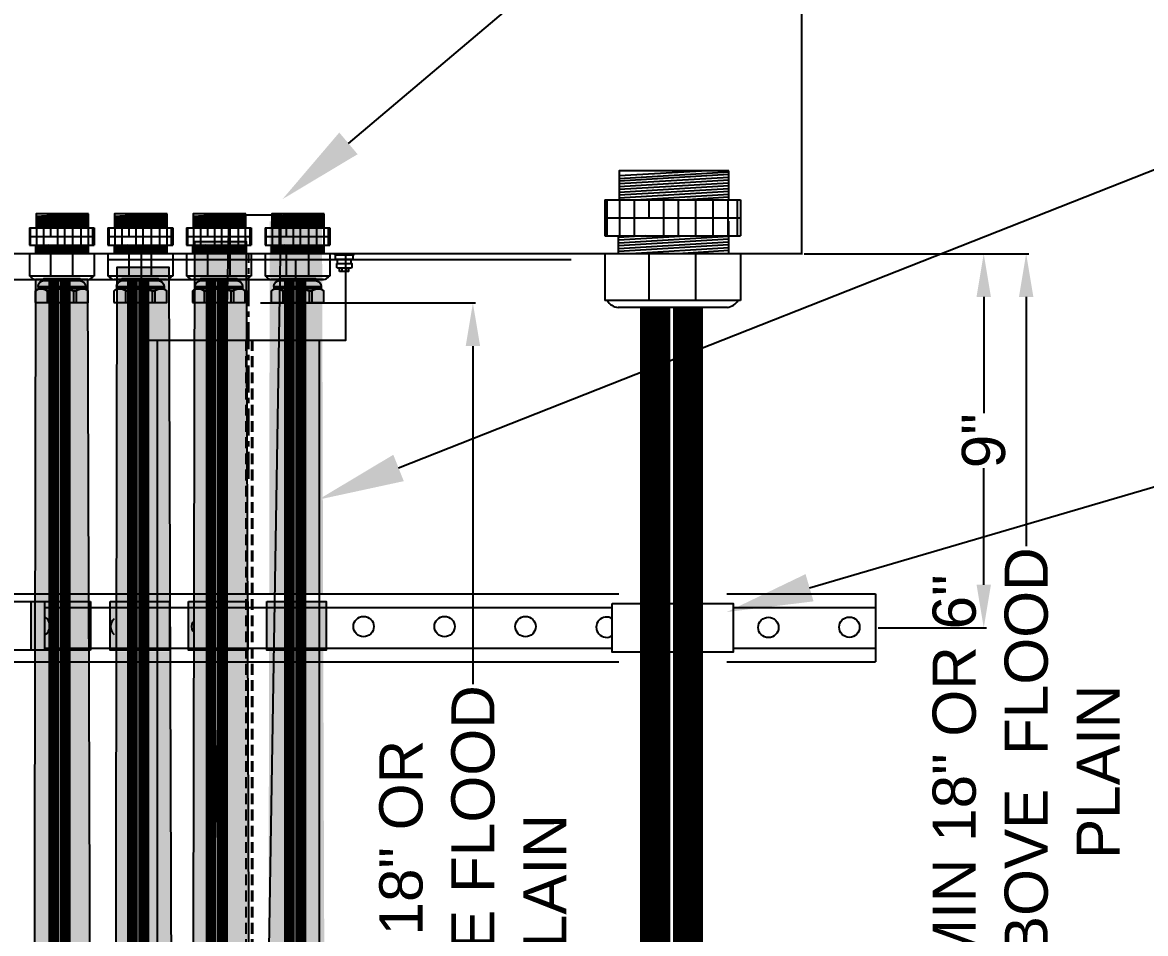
# Model space of a CAD drawing. Header units: feet. Extents: x -496 to 721, y -497 to 166.
# Drawn here: x -223.95 to -197.94, y -128.95 to -107.85 of the extents above; entities that cross this region are included whole.
import ezdxf
from ezdxf import colors
from ezdxf.entities.mleader import LeaderData, LeaderLine
from ezdxf.math import Vec2, Vec3

# ---------------------------------------------------------------- set-up
doc = ezdxf.new("R2010")
doc.units = ezdxf.units.FT
doc.header["$MEASUREMENT"] = 0
for name, pattern in [('CENTER', [2, 1.25, -0.25, 0.25, -0.25]), ('HIDDEN', [0.375, 0.25, -0.125]), ('HIDDEN2', [0.1875, 0.125, -0.0625])]:
    doc.linetypes.add(name, pattern=pattern)
for name, color, linetype in [('Cable Gland', 4, 'Continuous'), ('DC Homerun', 8, 'Continuous'), ('E-COMB-BOX', 42, 'Continuous'), ('E-COND', 3, 'Continuous'), ('E-COND-PVC', 4, 'Continuous'), ('E-DETL', 7, 'Continuous'), ('G-ANNO-TEXT', 1, 'Continuous'), ('S-BEAM', 7, 'Continuous'), ('S-POST', 7, 'Continuous'), ('S-STEL-ANGL', 3, 'Continuous'), ('STRINGS', 10, 'Continuous')]:
    doc.layers.add(name, color=color, linetype=linetype)
doc.styles.add('NEI-A', font='arial.ttf')
doc.dimstyles.new('NEI-A', dxfattribs={"dimtxt": 0.1, "dimasz": 0.125, "dimexe": 0.0625, "dimexo": 0.0625, "dimgap": 0.0625, "dimtad": 0, "dimtih": 1, "dimtoh": 1, "dimdec": 4, "dimzin": 3, "dimdsep": 46, "dimlunit": 4, "dimtxsty": 'NEI-A', "dimcen": 0, "dimadec": 0, "dimazin": 0, "dimtfac": 0.75, "dimtdec": 4, "dimtofl": 0, "dimtmove": 0, "dimatfit": 3, "dimfxl": 1, "dimfrac": 1, "dimtolj": 1, "dimtzin": 0, "dimarcsym": 0})

# ---------------------------------------------------------------- blocks, each defined once
blk = doc.blocks.new('*D43')
at = {"layer": 'Defpoints', "color": 0, "transparency": 16777216}
for p in [(-205.9060916888071, -113.2034807691476), (-204.1954379538098, -121.8683185676478), (-201.6892487389333, -121.8683185676478)]:
    blk.add_point(p, dxfattribs=at)
at = {"layer": 'G-ANNO-TEXT', "color": 0, "lineweight": -2, "transparency": 16777216}
for p, q in [((-205.8435916888071, -113.2034807691476), (-201.6267487389333, -113.2034807691476)), ((-201.6892487389333, -114.2034807691476), (-201.6892487389333, -116.8987066261057)), ((-201.6892487389333, -120.8683185676478), (-201.6892487389333, -118.1730927106896)), ((-204.1329379538098, -121.8683185676478), (-201.6267487389333, -121.8683185676478))]:
    blk.add_line(p, q, dxfattribs=at)
at = {"layer": 'G-ANNO-TEXT', "color": 0, "transparency": 16777216}
for points in [[(-201.8559154056, -114.2034807691476), (-201.5225820722667, -114.2034807691476), (-201.6892487389333, -113.2034807691476)], [(-201.8559154056, -120.8683185676478), (-201.5225820722667, -120.8683185676478), (-201.6892487389333, -121.8683185676478)]]:
    blk.add_solid(points, dxfattribs=at)
at = {"layer": 'G-ANNO-TEXT', "color": 0, "transparency": 16777216, "insert": (-201.6892487389333, -117.5358996683976), "char_height": 1, "attachment_point": 5, "rotation": 90, "style": 'NEI-A'}
blk.add_mtext('\\A1;9"', dxfattribs=at)
blk = doc.blocks.new('*D34')
at = {"layer": 'Defpoints', "color": 0, "transparency": 16777216}
for p in [(-204.7443180978922, -113.2034807691476), (-207.6411333157563, -137.2034807691476), (-200.7069915564303, -137.2034807691476)]:
    blk.add_point(p, dxfattribs=at)
at = {"layer": 'G-ANNO-TEXT', "color": 0, "lineweight": -2, "transparency": 16777216}
for p, q in [((-204.6818180978922, -113.2034807691476), (-200.6444915564303, -113.2034807691476)), ((-200.7069915564303, -114.2034807691476), (-200.7069915564303, -119.9769289274014)), ((-200.7069915564303, -136.2034807691476), (-200.7069915564303, -130.4300326108939)), ((-207.5786333157563, -137.2034807691476), (-200.6444915564303, -137.2034807691476))]:
    blk.add_line(p, q, dxfattribs=at)
at = {"layer": 'G-ANNO-TEXT', "color": 0, "transparency": 16777216}
for points in [[(-200.8736582230969, -114.2034807691476), (-200.5403248897636, -114.2034807691476), (-200.7069915564303, -113.2034807691476)], [(-200.8736582230969, -136.2034807691476), (-200.5403248897636, -136.2034807691476), (-200.7069915564303, -137.2034807691476)]]:
    blk.add_solid(points, dxfattribs=at)
at = {"layer": 'G-ANNO-TEXT', "color": 0, "transparency": 16777216, "insert": (-200.7069915564302, -125.2034807691475), "char_height": 1, "width": 13.23654484910584, "attachment_point": 5, "rotation": 90, "style": 'NEI-A'}
blk.add_mtext('\\A1;MIN 18" OR 6" ABOVE  FLOOD PLAIN', dxfattribs=at)
blk = doc.blocks.new('Bell End')
at = {"layer": 'E-COND-PVC', "linetype": 'Continuous'}
for points in [[(0.42427758659543, 0.510176383851956), (0.42427758659543, 0.5518138735767337), (-0.4242775865954229, 0.5518138735767337), (-0.4242775865954229, 0.510176383851956)], [(-0.6116931442463169, 0), (0.6116931442463169, 0), (0.6116931442463169, 0.2706905371003643), (0.5492212916958579, 0.3227608262011614), (-0.5492212916959502, 0.3227608262011614), (-0.6116931442463169, 0.2680979552195737), (-0.6116931442463169, 0)], [(-0.5804572179710377, 0.295429390710396), (-0.5440361279341985, 0.3123592627514711), (-0.4763478756960851, 0.3227608262011614), (-0.4268857864394917, 0.3175600444762097), (-0.3774236971825076, 0.2967412996139274), (-0.3410026071458603, 0.2706905371003643), (-0.2733143549075621, 0.2706905371003643), (-0.2004409389076969, 0.2967412996139274), (-0.1148587907524501, 0.3156564900163517), (-0.002592581880925593, 0.3227608262011614), (0.1327526866694981, 0.3123592627514711), (0.200440938907704, 0.2967412996139274), (0.2733143549075621, 0.2706905371003643), (0.3357862074578293, 0.2706905371003643), (0.3722385334209477, 0.2967412996139274), (0.4398955497329737, 0.3227608262011614), (0.507583801971272, 0.3227608262011614), (0.544036127934298, 0.3123592627514711), (0.6116931442463169, 0.2680979552195737)], [(-0.5492212916959502, 0.374831115301788), (-0.5388197282462528, 0.4268701684762561), (-0.507583801971272, 0.4737240578886883), (-0.4659463122464871, 0.4997748204024504), (-0.4242775865954229, 0.510176383851956), (0.4138760231459315, 0.510176383851956), (0.4659463122466931, 0.4997748204024504), (0.507583801971272, 0.4737240578886883), (0.5388197282463594, 0.4268701684762561), (0.5492212916958579, 0.374831115301788)], [(-0.5492212916959502, 0.374831115301788), (0.5492212916958579, 0.374831115301788), (0.5492212916958579, 0.3227608262011614)], [(-0.5492212916959502, 0.374831115301788), (-0.5492212916959502, 0.3227608262011614)], [(-0.3410026071458603, 0.2706905371003643), (-0.3410026071458603, 0)], [(-0.2733143549075621, 0.2706905371003643), (-0.2733143549075621, 0)], [(0.2733143549075621, 0.2706905371003643), (0.2733143549075621, 0)], [(0.3357862074578293, 0.2706905371003643), (0.3357862074578293, 0)]]:
    blk.add_lwpolyline(points, dxfattribs=at)
blk = doc.blocks.new('*D25')
at = {"layer": 'Defpoints', "color": 0, "transparency": 16777216}
for p in [(-218.4991284300546, -114.3426620230535), (-218.3347333778335, -137.2034807691476), (-213.5166404016186, -137.2034807691476)]:
    blk.add_point(p, dxfattribs=at)
at = {"layer": 'G-ANNO-TEXT', "color": 0, "lineweight": -2, "transparency": 16777216}
for p, q in [((-218.4366284300546, -114.3426620230535), (-213.4541404016186, -114.3426620230535)), ((-213.5166404016186, -115.3426620230535), (-213.5166404016186, -123.1709944117124)), ((-213.5166404016186, -136.2034807691476), (-213.5166404016186, -133.2359671265828)), ((-218.2722333778335, -137.2034807691476), (-213.4541404016186, -137.2034807691476))]:
    blk.add_line(p, q, dxfattribs=at)
at = {"layer": 'G-ANNO-TEXT', "color": 0, "transparency": 16777216}
for points in [[(-213.6833070682853, -115.3426620230535), (-213.349973734952, -115.3426620230535), (-213.5166404016186, -114.3426620230535)], [(-213.6833070682853, -136.2034807691476), (-213.349973734952, -136.2034807691476), (-213.5166404016186, -137.2034807691476)]]:
    blk.add_solid(points, dxfattribs=at)
at = {"layer": 'G-ANNO-TEXT', "color": 0, "transparency": 16777216, "insert": (-213.5166404016186, -128.2034807691475), "char_height": 1, "width": 12.14861236552572, "attachment_point": 5, "rotation": 90, "style": 'NEI-A'}
blk.add_mtext('\\A1;MIN 18" OR ABOVE FLOOD PLAIN', dxfattribs=at)

msp = doc.modelspace()

# ---------------------------------------------------------------- hatches: boundary and pattern name
at = {"layer": 'Cable Gland', "transparency": 33554513}
h = msp.add_hatch(color=256, dxfattribs=at)
h.dxf.hatch_style = 1
h.paths.add_polyline_path([(-216.9851812992715, -121.0729957936842), (-218.2338211299052, -121.0729957936842), (-218.2208085361367, -112.4510060544621), (-217.0094708309557, -112.4510060544621)])
edge = h.paths.add_edge_path()
edge.add_arc((-184.23068218448, -151.5407026781418), 32.67344405078563, 182.300499146165, 265.0127266527176)
edge.add_line((-187.0711305251029, -184.0904461389441), (-187.0776586076868, -184.1986324192608))
edge.add_arc((-185.1274615454554, -151.0427172503209), 33.21321994735708, 183.1231195936409, 266.63379918423567, ccw=False)
edge.add_line((-218.2913521400756, -152.8522309694349), (-218.2357854652587, -122.3961373345251))
edge.add_line((-218.2357854652587, -122.3961373345232), (-216.9815146370624, -122.3961373345232))
edge.add_line((-216.9815146370624, -122.3961373345232), (-216.8777929246503, -152.8522309694331))
h = msp.add_hatch(color=256, dxfattribs=at)
h.dxf.hatch_style = 1
h.paths.add_polyline_path([(-218.7305100450453, -121.245049488693), (-219.979149875679, -121.245049488693), (-219.9661372819105, -112.9260994738947), (-218.7547995767295, -112.9260994738947)])
edge = h.paths.add_edge_path()
edge.add_arc((-185.9176244336672, -151.5795526749757), 32.75216413410644, 183.0589591244522, 266.3278307203674)
edge.add_line((-188.0153211361599, -184.2644715828123), (-188.0218492187437, -184.4808429620521))
edge.add_arc((-186.0066710621163, -150.3832122225363), 34.15712758783004, 184.9446420932239, 266.6177399204473, ccw=False)
edge.add_line((-220.0366808858494, -153.3273243888657), (-219.9811142110325, -122.3902197251523))
edge.add_line((-219.9811142110325, -122.3902197251523), (-218.7268433828363, -122.3902197251523))
edge.add_line((-218.7268433828363, -122.3902197251523), (-218.6231216704241, -153.3273243888657))
h = msp.add_hatch(color=256, dxfattribs=at)
h.dxf.hatch_style = 1
h.paths.add_polyline_path([(-220.5246687418717, -121.2650233400859), (-221.7733085725054, -121.2650233400859), (-221.7602959787368, -113.5252559459191), (-220.5489582735559, -113.5252559459191)])
edge = h.paths.add_edge_path()
edge.add_arc((-187.5130172820741, -151.3611183644412), 33.00411510579842, 184.4580154341912, 268.0201182714204)
edge.add_line((-188.6532625397072, -184.3455306628171), (-188.7078498969263, -184.5419187395005))
edge.add_arc((-187.8503625433482, -150.3885190715032), 34.16416241390077, 185.9440753541266, 268.56178045317074, ccw=False)
edge.add_line((-221.8308395826739, -153.9264808608918), (-221.775272907857, -122.4101947579425))
edge.add_line((-221.7752729078588, -122.4101947579406), (-220.5210020796626, -122.4101947579406))
edge.add_line((-220.5210020796626, -122.4101947579406), (-220.4172803672504, -153.92648086089))
h = msp.add_hatch(color=256, dxfattribs=at)
h.dxf.hatch_style = 1
h.paths.add_polyline_path([(-222.4094125846373, -121.2606708740554), (-223.6580524152691, -121.2606708740554), (-223.6450398215025, -113.8081918654611), (-222.4337021163196, -113.8081918654611)])
edge = h.paths.add_edge_path()
edge.add_arc((-189.4436091083267, -151.2267579757267), 32.99350991544048, 185.1866985614332, 268.0886880873292)
edge.add_line((-190.5440251252771, -184.2019119727888), (-190.8175139183536, -184.518945325281))
edge.add_arc((-189.7812369482967, -150.3855618511466), 34.14911034494067, 186.4291922304553, 268.2610553386736, ccw=False)
edge.add_line((-223.7155834254395, -154.2094167804321), (-223.6600167506226, -122.3856708740554))
edge.add_line((-223.6600167506226, -122.3856708740554), (-222.4057459224264, -122.3856708740554))
edge.add_line((-222.4057459224282, -122.3856708740554), (-222.302024210016, -154.2094167804321))
at = {"layer": 'Cable Gland'}
h = msp.add_hatch(color=256, dxfattribs=at)
h.dxf.hatch_style = 1
h.paths.add_polyline_path([(-223.7414792080694, -121.2606708740554), (-222.3692969886783, -121.2606708740554), (-222.3692969886783, -122.3856708740554), (-223.7414792080694, -122.3856708740554)])
h = msp.add_hatch(color=256, dxfattribs=at)
h.dxf.hatch_style = 1
h.paths.add_polyline_path([(-221.9163183136466, -121.2606708740554), (-220.5441360942573, -121.2606708740554), (-220.5441360942573, -122.3856708740554), (-221.9163183136466, -122.3856708740554)])
h = msp.add_hatch(color=256, dxfattribs=at)
h.dxf.hatch_style = 1
h.paths.add_polyline_path([(-220.1032060025359, -121.2606708740554), (-218.7310237831448, -121.2606708740554), (-218.7310237831448, -122.3856708740554), (-220.1032060025359, -122.3856708740554)])
h = msp.add_hatch(color=256, dxfattribs=at)
h.dxf.hatch_style = 1
h.paths.add_polyline_path([(-218.2840693997682, -121.2606708740554), (-216.9118871803789, -121.2606708740554), (-216.9118871803789, -122.3856708740554), (-218.2840693997682, -122.3856708740554)])

# ---------------------------------------------------------------- linework, layer by layer
msp.add_line((-224.8101708896907, -121.2606708740554), (-222.3692969886783, -121.2606708740554))
for points in [[(-230.918507074663, -113.7982022219935), (-216.9732131501137, -113.7982022219953)], [(-222.3692969886783, -122.3856708740554), (-224.8101708896907, -122.3856708740554), (-224.8101708896907, -121.2606708740554)], [(-223.7414792080694, -122.3856708740554), (-223.7414792080694, -121.2606708740554)], [(-223.4379886703014, -121.2606708740554), (-223.4379886703014, -122.3856708740554)], [(-222.3692969886783, -121.2606708740554), (-222.3692969886783, -122.3856708740554)]]:
    msp.add_lwpolyline(points)
for points in [[(-221.9163183136466, -121.2606708740554), (-220.5441360942573, -121.2606708740554), (-220.5441360942573, -122.3856708740554), (-221.9163183136466, -122.3856708740554)], [(-220.1032060025359, -121.2606708740554), (-218.7310237831448, -121.2606708740554), (-218.7310237831448, -122.3856708740554), (-220.1032060025359, -122.3856708740554)], [(-218.2840693997682, -121.2606708740554), (-216.9118871803789, -121.2606708740554), (-216.9118871803789, -122.3856708740554), (-218.2840693997682, -122.3856708740554)]]:
    msp.add_lwpolyline(points, close=True)
for p, q in [((-208.0879228052931, -111.2797158442959), (-210.1332911794293, -111.402800733586)), ((-207.5942047016438, -111.9533774576889), (-207.5942047016438, -111.2797158442959)), ((-207.5942047016438, -111.315939663195), (-210.1332911794293, -111.4687352094484)), ((-207.5942047016438, -111.368226190993), (-210.1332911794293, -111.5210217372464)), ((-207.5942047016438, -111.4341606668572), (-210.1332911794293, -111.5869562131088)), ((-207.5942047016438, -111.5000951427196), (-210.1332911794293, -111.652890688973)), ((-207.5942047016438, -111.566029618582), (-210.1332911794293, -111.7188251648354)), ((-207.5942047016438, -111.6319640944444), (-210.1332911794293, -111.7847596406978)), ((-207.5942047016438, -111.6978985703086), (-210.1332911794293, -111.850694116562)), ((-207.5942047016438, -111.7638330461727), (-210.1332911794293, -111.9166285924262)), ((-210.458187338922, -111.9533774576889), (-207.3240792926013, -111.9533774576889)), ((-210.458187338922, -111.9533774576889), (-210.458187338922, -112.7892332199867)), ((-210.4171139305786, -111.9533774576889), (-210.4171139305786, -112.7892332199867)), ((-210.1192234319992, -111.9533774576889), (-210.1192234319992, -112.7892332199867)), ((-209.7802595250764, -111.9533774576889), (-209.7802595250764, -112.7892332199867)), ((-207.5942047016438, -111.8297675220351), (-209.7545788909142, -111.959773158806)), ((-209.4412956181609, -111.9533774576889), (-209.4412956181609, -112.3713053388369)), ((-209.1024442484563, -111.9533774576889), (-209.1024442484563, -112.7892332199867)), ((-208.7633678043135, -111.9533774576889), (-208.7633678043135, -112.7892332199867)), ((-207.5942047016438, -111.8957019978975), (-208.5526291036954, -111.9533774576889)), ((-208.3635326142253, -111.9533774576889), (-208.3635326142253, -112.7892332199867)), ((-207.9636974241298, -111.9533774576889), (-207.9636974241298, -112.7892332199867)), ((-207.613241835707, -111.9533774576889), (-207.613241835707, -112.7892332199867)), ((-207.398245075578, -111.9533774576889), (-207.398245075578, -112.7892332199867)), ((-207.3240792926013, -111.9533774576889), (-207.3240792926013, -112.7892332199867)), ((-222.6518711886479, -112.282757123176), (-223.6307948619419, -112.3416661751967)), ((-222.4155752012325, -112.300094026547), (-223.6307948619419, -112.3732227496116)), ((-222.4155752012325, -112.3251186238272), (-223.6307948619419, -112.3982473468955)), ((-222.4155752012325, -112.6051749866187), (-222.4155752012325, -112.282757123176)), ((-220.832734585882, -112.282757123176), (-221.8116582591761, -112.3416661751967)), ((-220.5964385984666, -112.300094026547), (-221.8116582591761, -112.3732227496116)), ((-220.5964385984666, -112.3251186238272), (-221.8116582591761, -112.3982473468955)), ((-220.5964385984666, -112.6051749866187), (-220.5964385984666, -112.282757123176)), ((-219.0135979831143, -112.282757123176), (-219.9925216564084, -112.3416661751967)), ((-218.777301995699, -112.300094026547), (-219.9925216564084, -112.3732227496116)), ((-218.777301995699, -112.3251186238272), (-219.9925216564084, -112.3982473468955)), ((-218.777301995699, -112.6051749866187), (-218.777301995699, -112.282757123176)), ((-217.1944613803485, -112.282757123176), (-218.1733850536425, -112.3416661751967)), ((-216.9581653929331, -112.300094026547), (-218.1733850536425, -112.3732227496116)), ((-216.9581653929331, -112.3251186238272), (-218.1733850536425, -112.3982473468955)), ((-216.9581653929331, -112.6051749866187), (-216.9581653929331, -112.282757123176)), ((-222.4155752012325, -112.3566751982457), (-223.6307948619419, -112.4298039213104)), ((-222.4155752012325, -112.3882317726625), (-223.6307948619419, -112.461360495729)), ((-222.4155752012325, -112.4197883470792), (-223.6307948619419, -112.4929170701457)), ((-222.4155752012325, -112.451344921496), (-223.6307948619419, -112.5244736445625)), ((-222.4155752012325, -112.4829014959128), (-223.6307948619419, -112.5560302189792)), ((-222.4155752012325, -112.5144580703295), (-223.6307948619419, -112.587586793396)), ((-222.4155752012325, -112.5460146447481), (-223.4495412406964, -112.6082360015976)), ((-222.4155752012325, -112.5775712191648), (-222.8742819789918, -112.6051749866187)), ((-220.5964385984666, -112.3566751982457), (-221.8116582591761, -112.4298039213104)), ((-220.5964385984666, -112.3882317726625), (-221.8116582591761, -112.461360495729)), ((-220.5964385984666, -112.4197883470792), (-221.8116582591761, -112.4929170701457)), ((-220.5964385984666, -112.451344921496), (-221.8116582591761, -112.5244736445625)), ((-220.5964385984666, -112.4829014959128), (-221.8116582591761, -112.5560302189792)), ((-220.5964385984666, -112.5144580703295), (-221.8116582591761, -112.587586793396)), ((-220.5964385984666, -112.5460146447481), (-221.6304046379305, -112.6082360015976)), ((-220.5964385984666, -112.5775712191648), (-221.0551453762259, -112.6051749866187)), ((-218.777301995699, -112.3566751982457), (-219.9925216564084, -112.4298039213104)), ((-218.777301995699, -112.3882317726625), (-219.9925216564084, -112.461360495729)), ((-218.777301995699, -112.4197883470792), (-219.9925216564084, -112.4929170701457)), ((-218.777301995699, -112.451344921496), (-219.9925216564084, -112.5244736445625)), ((-218.777301995699, -112.4829014959128), (-219.9925216564084, -112.5560302189792)), ((-218.777301995699, -112.5144580703295), (-219.9925216564084, -112.587586793396)), ((-218.777301995699, -112.5460146447481), (-219.8112680351628, -112.6082360015976)), ((-218.777301995699, -112.5775712191648), (-219.2360087734583, -112.6051749866187)), ((-216.9581653929331, -112.3566751982457), (-218.1733850536425, -112.4298039213104)), ((-216.9581653929331, -112.3882317726625), (-218.1733850536425, -112.461360495729)), ((-216.9581653929331, -112.4197883470792), (-218.1733850536425, -112.4929170701457)), ((-216.9581653929331, -112.451344921496), (-218.1733850536425, -112.5244736445625)), ((-216.9581653929331, -112.4829014959128), (-218.1733850536425, -112.5560302189792)), ((-216.9581653929331, -112.5144580703295), (-218.1733850536425, -112.587586793396)), ((-216.9581653929331, -112.5460146447481), (-217.9921314323969, -112.6082360015976)), ((-216.9581653929331, -112.5775712191648), (-217.4168721706924, -112.6051749866187)), ((-210.458187338922, -112.3713053388369), (-207.3240792926013, -112.3713053388369)), ((-207.5921626184213, -113.2034807691475), (-207.5921626184213, -112.4506563985765)), ((-223.7862918110063, -112.6051749866187), (-222.2862918110063, -112.6051749866187)), ((-223.7862918110063, -112.6051749866187), (-223.7862918110063, -113.0052197920036)), ((-223.7862918110063, -112.8051973893112), (-222.2862918110063, -112.8051973893112)), ((-223.7666338695421, -112.6051749866187), (-223.7666338695421, -113.0052197920036)), ((-223.6240619667028, -112.6051749866187), (-223.6240619667028, -113.0052197920036)), ((-223.4618321223993, -112.6051749866187), (-223.4618321223993, -113.0052197920036)), ((-223.2996022780994, -112.6051749866187), (-223.2996022780994, -112.8051973893112)), ((-223.1374262946797, -112.6051749866187), (-223.1374262946797, -113.0052197920036)), ((-222.9751425894924, -112.6051749866187), (-222.9751425894924, -113.0052197920036)), ((-222.7837794404663, -112.6051749866187), (-222.7837794404663, -113.0052197920036)), ((-222.5924162914366, -112.6051749866187), (-222.5924162914366, -113.0052197920036)), ((-222.4246864701076, -112.6051749866187), (-222.4246864701076, -113.0052197920036)), ((-222.4145978498495, -113.2034807691475), (-222.4145978498495, -112.8431752087895)), ((-222.3217879307381, -112.6051749866187), (-222.3217879307381, -113.0052197920036)), ((-222.2862918110063, -112.6051749866187), (-222.2862918110063, -113.0052197920036)), ((-221.9671552082405, -112.6051749866187), (-220.4671552082405, -112.6051749866187)), ((-221.9671552082405, -112.6051749866187), (-221.9671552082405, -113.0052197920036)), ((-221.9671552082405, -112.8051973893112), (-220.4671552082405, -112.8051973893112)), ((-221.9474972667763, -112.6051749866187), (-221.9474972667763, -113.0052197920036)), ((-221.8049253639369, -112.6051749866187), (-221.8049253639369, -113.0052197920036)), ((-221.6426955196334, -112.6051749866187), (-221.6426955196334, -113.0052197920036)), ((-221.4804656753336, -112.6051749866187), (-221.4804656753336, -112.8051973893112)), ((-221.3182896919138, -112.6051749866187), (-221.3182896919138, -113.0052197920036)), ((-221.1560059867265, -112.6051749866187), (-221.1560059867265, -113.0052197920036)), ((-220.9646428377005, -112.6051749866187), (-220.9646428377005, -113.0052197920036)), ((-220.7732796886708, -112.6051749866187), (-220.7732796886708, -113.0052197920036)), ((-220.6055498673418, -112.6051749866187), (-220.6055498673418, -113.0052197920036)), ((-220.5954612470837, -113.2034807691475), (-220.5954612470837, -112.8431752087895)), ((-220.5026513279722, -112.6051749866187), (-220.5026513279722, -113.0052197920036)), ((-220.4671552082405, -112.6051749866187), (-220.4671552082405, -113.0052197920036)), ((-220.1480186054728, -112.6051749866187), (-218.6480186054728, -112.6051749866187)), ((-220.1480186054728, -112.6051749866187), (-220.1480186054728, -113.0052197920036)), ((-220.1480186054728, -112.8051973893112), (-218.6480186054728, -112.8051973893112)), ((-220.1283606640086, -112.6051749866187), (-220.1283606640086, -113.0052197920036)), ((-219.9857887611693, -112.6051749866187), (-219.9857887611693, -113.0052197920036)), ((-219.8235589168657, -112.6051749866187), (-219.8235589168657, -113.0052197920036)), ((-219.6613290725659, -112.6051749866187), (-219.6613290725659, -112.8051973893112)), ((-219.4991530891461, -112.6051749866187), (-219.4991530891461, -113.0052197920036)), ((-219.3368693839589, -112.6051749866187), (-219.3368693839589, -113.0052197920036)), ((-219.1455062349328, -112.6051749866187), (-219.1455062349328, -113.0052197920036)), ((-218.9541430859031, -112.6051749866187), (-218.9541430859031, -113.0052197920036)), ((-218.7864132645741, -112.6051749866187), (-218.7864132645741, -113.0052197920036)), ((-218.776324644316, -113.2034807691475), (-218.776324644316, -112.8431752087895)), ((-218.6835147252045, -112.6051749866187), (-218.6835147252045, -113.0052197920036)), ((-218.6480186054728, -112.6051749866187), (-218.6480186054728, -113.0052197920036)), ((-218.3288820027069, -112.6051749866187), (-216.8288820027069, -112.6051749866187)), ((-218.3288820027069, -112.6051749866187), (-218.3288820027069, -113.0052197920036)), ((-218.3288820027069, -112.8051973893112), (-216.8288820027069, -112.8051973893112)), ((-218.3092240612427, -112.6051749866187), (-218.3092240612427, -113.0052197920036)), ((-218.1666521584034, -112.6051749866187), (-218.1666521584034, -113.0052197920036)), ((-218.0044223140999, -112.6051749866187), (-218.0044223140999, -113.0052197920036)), ((-217.8421924698, -112.6051749866187), (-217.8421924698, -112.8051973893112)), ((-217.6800164863803, -112.6051749866187), (-217.6800164863803, -113.0052197920036)), ((-217.517732781193, -112.6051749866187), (-217.517732781193, -113.0052197920036)), ((-217.3263696321669, -112.6051749866187), (-217.3263696321669, -113.0052197920036)), ((-217.1350064831372, -112.6051749866187), (-217.1350064831372, -113.0052197920036)), ((-216.9672766618082, -112.6051749866187), (-216.9672766618082, -113.0052197920036)), ((-216.9571880415501, -113.2034807691475), (-216.9571880415501, -112.8431752087895)), ((-216.8643781224387, -112.6051749866187), (-216.8643781224387, -113.0052197920036)), ((-216.8288820027069, -112.6051749866187), (-216.8288820027069, -113.0052197920036)), ((-210.458187338922, -112.7892332199867), (-207.3240792926013, -112.7892332199867)), ((-209.5252534152301, -112.7871091721177), (-210.1479455785325, -112.8245811487818)), ((-210.1479455785325, -113.2034807691475), (-210.1479455785325, -112.7892332199867)), ((-207.5921626184213, -112.8026498038603), (-210.1479455785325, -112.9564501005084)), ((-208.7153264201338, -112.8043043715829), (-210.1479455785325, -112.890515624646)), ((-223.7862918110063, -113.0052197920036), (-222.2862918110063, -113.0052197920036)), ((-223.3397849054186, -113.0042032119259), (-223.6378085316469, -113.0221374899288)), ((-223.6378085316469, -113.2034807691475), (-223.6378085316469, -113.0052197920036)), ((-222.4145978498495, -113.0116410370633), (-223.6378085316469, -113.0852506387623)), ((-222.9521497394676, -113.0124329215637), (-223.6378085316469, -113.0536940643456)), ((-222.4145978498495, -113.0431976114819), (-223.6378085316469, -113.1168072131791)), ((-222.4145978498495, -113.0747541858968), (-223.6378085316469, -113.1483637875958)), ((-222.4145978498495, -113.1063107603154), (-223.6378085316469, -113.1799203620144)), ((-221.9671552082405, -113.0052197920036), (-220.4671552082405, -113.0052197920036)), ((-221.5206483026527, -113.0042032119259), (-221.818671928881, -113.0221374899288)), ((-221.818671928881, -113.2034807691475), (-221.818671928881, -113.0052197920036)), ((-220.5954612470837, -113.0116410370633), (-221.818671928881, -113.0852506387623)), ((-221.1330131367017, -113.0124329215637), (-221.818671928881, -113.0536940643456)), ((-220.5954612470837, -113.0431976114819), (-221.818671928881, -113.1168072131791)), ((-220.5954612470837, -113.0747541858968), (-221.818671928881, -113.1483637875958)), ((-220.5954612470837, -113.1063107603154), (-221.818671928881, -113.1799203620144)), ((-220.1480186054728, -113.0052197920036), (-218.6480186054728, -113.0052197920036)), ((-219.701511699885, -113.0042032119259), (-219.9995353261133, -113.0221374899288)), ((-219.9995353261133, -113.2034807691475), (-219.9995353261133, -113.0052197920036)), ((-218.776324644316, -113.0116410370633), (-219.9995353261133, -113.0852506387623)), ((-219.313876533934, -113.0124329215637), (-219.9995353261133, -113.0536940643456)), ((-218.776324644316, -113.0431976114819), (-219.9995353261133, -113.1168072131791)), ((-218.776324644316, -113.0747541858968), (-219.9995353261133, -113.1483637875958)), ((-218.776324644316, -113.1063107603154), (-219.9995353261133, -113.1799203620144)), ((-218.3288820027069, -113.0052197920036), (-216.8288820027069, -113.0052197920036)), ((-217.8823750971192, -113.0042032119259), (-218.1803987233475, -113.0221374899288)), ((-218.1803987233475, -113.2034807691475), (-218.1803987233475, -113.0052197920036)), ((-216.9571880415501, -113.0116410370633), (-218.1803987233475, -113.0852506387623)), ((-217.4947399311682, -113.0124329215637), (-218.1803987233475, -113.0536940643456)), ((-216.9571880415501, -113.0431976114819), (-218.1803987233475, -113.1168072131791)), ((-216.9571880415501, -113.0747541858968), (-218.1803987233475, -113.1483637875958)), ((-216.9571880415501, -113.1063107603154), (-218.1803987233475, -113.1799203620144)), ((-207.5921626184213, -112.8685842797245), (-210.1479455785325, -113.0223845763708)), ((-207.5921626184213, -112.9345187555869), (-210.1479455785325, -113.0883190522331)), ((-207.5921626184213, -113.000453231451), (-210.1479455785325, -113.1542535280973)), ((-207.5921626184213, -113.0663877073134), (-209.8703123946402, -113.2034807691475)), ((-223.7862918110063, -113.2034807691475), (-223.7862918110063, -113.7229435271352)), ((-222.2862918110063, -113.2034807691475), (-223.7862918110063, -113.2034807691475)), ((-222.4145978498495, -113.1378673347322), (-223.5049318823153, -113.2034807691475)), ((-223.2996022780994, -113.2034807691475), (-223.2996022780994, -113.7229435271352)), ((-222.4145978498495, -113.1694239091489), (-222.9805391670038, -113.2034807691475)), ((-222.7837794404663, -113.2034807691475), (-222.7837794404663, -113.7229435271352)), ((-222.2862918110063, -113.2034807691475), (-222.2862918110063, -113.7229435271352)), ((-220.4671552082405, -113.2034807691475), (-221.9671552082405, -113.2034807691475)), ((-221.9671552082405, -113.2034807691475), (-221.9671552082405, -113.7229435271352)), ((-220.5954612470837, -113.1378673347322), (-221.6857952795494, -113.2034807691475)), ((-221.4804656753336, -113.2034807691475), (-221.4804656753336, -113.7229435271352)), ((-220.5954612470837, -113.1694239091489), (-221.161402564238, -113.2034807691475)), ((-220.9646428377005, -113.2034807691475), (-220.9646428377005, -113.7229435271352)), ((-220.4671552082405, -113.2034807691475), (-220.4671552082405, -113.7229435271352)), ((-220.1480186054728, -113.2034807691475), (-220.1480186054728, -113.7229435271352)), ((-218.6480186054728, -113.2034807691475), (-220.1480186054728, -113.2034807691475)), ((-218.776324644316, -113.1378673347322), (-219.8666586767818, -113.2034807691475)), ((-219.6613290725659, -113.2034807691475), (-219.6613290725659, -113.7229435271352)), ((-218.776324644316, -113.1694239091489), (-219.3422659614703, -113.2034807691475)), ((-219.1455062349328, -113.2034807691475), (-219.1455062349328, -113.7229435271352)), ((-218.6480186054728, -113.2034807691475), (-218.6480186054728, -113.7229435271352)), ((-218.3288820027069, -113.2034807691475), (-218.3288820027069, -113.7229435271352)), ((-216.8288820027069, -113.2034807691475), (-218.3288820027069, -113.2034807691475)), ((-216.9571880415501, -113.1378673347322), (-218.0475220740159, -113.2034807691475)), ((-217.8421924698, -113.2034807691475), (-217.8421924698, -113.7229435271352)), ((-216.9571880415501, -113.1694239091489), (-217.5231293587044, -113.2034807691475)), ((-217.3263696321669, -113.2034807691475), (-217.3263696321669, -113.7229435271352)), ((-216.8288820027069, -113.2034807691475), (-216.8288820027069, -113.7229435271352)), ((-210.458187338922, -113.2034807691475), (-210.458187338922, -114.288849042196)), ((-207.3240792926013, -113.2034807691475), (-210.458187338922, -113.2034807691475)), ((-209.4412956181609, -113.2034807691475), (-209.4412956181609, -114.288849042196)), ((-207.5921626184213, -113.1323221831758), (-208.7746434423138, -113.2034807691475)), ((-208.3635326142253, -113.2034807691475), (-208.3635326142253, -114.288849042196)), ((-207.3240792926013, -113.2034807691475), (-207.3240792926013, -114.288849042196)), ((-222.2862918110063, -113.7229435271352), (-223.7862918110063, -113.7229435271352)), ((-222.4306229584113, -113.7982022219935), (-223.6419606635959, -113.7982022219935)), ((-220.4671552082405, -113.7229435271352), (-221.9671552082405, -113.7229435271352)), ((-220.6114863556454, -113.7982022219935), (-221.82282406083, -113.7982022219935)), ((-218.6480186054728, -113.7229435271352), (-220.1480186054728, -113.7229435271352)), ((-218.7923497528777, -113.7982022219935), (-220.0036874580624, -113.7982022219935)), ((-216.8288820027069, -113.7229435271352), (-218.3288820027069, -113.7229435271352)), ((-216.9732131501119, -113.7982022219935), (-218.1845508552965, -113.7982022219935)), ((-207.3240792926013, -114.288849042196), (-210.458187338922, -114.288849042196)), ((-207.6256455662137, -114.4460949629379), (-210.1566210653004, -114.4460949629379))]:
    msp.add_line(p, q, dxfattribs=at)
for points in [[(-207.5942047016438, -111.2797158442959), (-210.1332911794293, -111.2797158442959), (-210.1332911794293, -111.9533774576889)], [(-222.4155752012325, -112.282757123176), (-223.6307948619419, -112.282757123176), (-223.6307948619419, -112.6051749866187)], [(-220.5964385984666, -112.282757123176), (-221.8116582591761, -112.282757123176), (-221.8116582591761, -112.6051749866187)], [(-218.777301995699, -112.282757123176), (-219.9925216564084, -112.282757123176), (-219.9925216564084, -112.6051749866187)], [(-216.9581653929331, -112.282757123176), (-218.1733850536425, -112.282757123176), (-218.1733850536425, -112.6051749866187)]]:
    msp.add_lwpolyline(points, dxfattribs=at)
for centre, radius, start, end in [((-223.6290464921663, -113.6419085290986), 0.156826318783088, 211.1123647187623, 265.2765177987056), ((-222.4511228976103, -113.6355107235327), 0.1639779594293357, 277.1817046325327, 327.7781789239932), ((-221.8099098894004, -113.6419085290986), 0.156826318783088, 211.1123647187623, 265.2765177987056), ((-220.6319862948444, -113.6355107235327), 0.1639779594293357, 277.1817046325327, 327.7781789239932), ((-219.9907732866327, -113.6419085290986), 0.156826318783088, 211.1123647187623, 265.2765177987056), ((-218.8128496920767, -113.6355107235327), 0.1639779594293357, 277.1817046325327, 327.7781789239932), ((-218.1716366838668, -113.6419085290986), 0.156826318783088, 211.1123647187623, 265.2765177987056), ((-216.9937130893109, -113.6355107235327), 0.1639779594293357, 277.1817046325327, 327.7781789239932), ((-210.1296381262405, -114.1195340826075), 0.3276737517152832, 211.1123647187623, 265.2765177987056), ((-207.6684782491416, -114.1061664733411), 0.3426164280444824, 277.1817046325327, 327.7781789239932)]:
    msp.add_arc(centre, radius, start, end, dxfattribs=at)
at = {"layer": 'DC Homerun'}
for points in [[(-219.1649991471936, -112.3103006853985), (-220.0451049924181, -152.8981210908937, 0.3758162321898771), (-188.0218492187419, -184.4808429620502), (-188.0153211361599, -184.2644715828123, -0.3845489982610268), (-218.6176282675992, -152.8633278160728), (-217.9536614420108, -112.3103006853985)], [(-219.9661372819105, -112.9260994738947), (-220.0366808858494, -153.3273243888657, 0.3600745292384017), (-188.7078498969263, -184.5419187394987), (-188.6532625397072, -184.3455306628171, -0.3880132860020579), (-218.6231216704259, -153.3273243888657), (-218.7547995767295, -112.9260994738947)], [(-223.6450398215025, -113.8081918654611), (-223.7155834254395, -154.2094167804321, 0.3730487183078005), (-190.8175139183536, -184.518945325281), (-190.5440251252771, -184.2019119727888, -0.3783771516432274), (-222.302024210016, -154.2094167804321), (-222.4337021163196, -113.8081918654611)]]:
    msp.add_lwpolyline(points, format="xyb", close=True, dxfattribs=at)
msp.add_lwpolyline([(-188.6532625397072, -184.3455306628171, -0.3816734094969246), (-220.4172803672504, -153.9264808608918), (-220.5489582735559, -113.5252559459191), (-221.7602959787368, -113.5252559459191), (-221.8308395826739, -153.9264808608918, 0.3769598006186622), (-188.7078498969263, -184.5419187394987)], format="xyb", dxfattribs=at)
at = {"layer": 'E-COMB-BOX', "color": 0, "const_width": 0.05}
msp.add_lwpolyline([(-231.7443180978921, -113.2034807691475), (-205.906091688807, -113.2034807691475), (-205.906091688807, -83.20348076914752), (-231.7443180978921, -83.20348076914752)], close=True, dxfattribs=at)
at = {"layer": 'E-COND', "color": 7, "linetype": 'HIDDEN2'}
for p, q in [((-216.6547779570378, -113.4292780954152), (-216.6547779570378, -113.3362600656915)), ((-216.3361275674092, -113.4292780954152), (-216.3361275674092, -113.3362600656915))]:
    msp.add_line(p, q, dxfattribs=at)
at = {"layer": 'E-DETL', "color": 3}
for p, q in [((-216.6016695587664, -113.6152640026271), (-216.6016695587664, -113.5356030653934)), ((-216.3892359656807, -113.6152640026271), (-216.6016695587664, -113.6152640026271)), ((-216.5459055745637, -113.6152640026271), (-216.5459055745637, -113.5356030653934)), ((-216.4449999498834, -113.6152640026271), (-216.4449999498834, -113.5356030653934)), ((-216.3892359656807, -113.6152640026271), (-216.3892359656807, -113.5356030653934))]:
    msp.add_line(p, q, dxfattribs=at)
at = {"layer": 'E-DETL', "linetype": 'Continuous'}
msp.add_lwpolyline([(-217.622324427241, -113.3434806668652), (-217.622324427241, -113.8480725878821)], dxfattribs=at)
at = {"layer": 'E-DETL', "color": 3}
msp.add_lwpolyline([(-216.7211842070378, -113.2300366284567), (-216.2697213174092, -113.2300366284567), (-216.2697213174092, -113.2034807691475), (-216.7211842070378, -113.2034807691475)], close=True, dxfattribs=at)
msp.add_lwpolyline([(-216.2962838174085, -113.2300366284567), (-216.2962838174085, -113.3362600656915), (-216.6946217070386, -113.3362600656915), (-216.6946217070386, -113.2300366284567)], dxfattribs=at)
msp.add_lwpolyline([(-216.6680592070375, -113.4292780954152), (-216.3228463174078, -113.4292780954152), (-216.3228463174078, -113.5089323919588, -0.414213562373095), (-216.3494088174089, -113.535494891958), (-216.6414967070382, -113.535494891958, -0.414213562373095), (-216.6680592070375, -113.5089323919588)], format="xyb", close=True, dxfattribs=at)
at = {"layer": 'S-BEAM'}
for p, q in [((-220.829881867076, -115.2034807691475), (-220.829881867076, -174.1070126344389)), ((-217.079881867076, -115.2034807691475), (-217.079881867076, -173.3141246107539))]:
    msp.add_line(p, q, dxfattribs=at)
at = {"layer": 'S-BEAM', "linetype": 'HIDDEN'}
for p, q in [((-218.770516531406, -115.2034807691475), (-218.770516531406, -173.8411526295445)), ((-218.6415165314052, -115.2034807691475), (-218.6415165314052, -149.274936199949)), ((-218.6193180978939, -115.2034807691475), (-218.6193180978939, -173.6396180909237))]:
    msp.add_line(p, q, dxfattribs=at)
at = {"layer": 'S-POST', "linetype": 'CENTER', "ltscale": 0.5}
msp.add_line((-218.7060165314056, -118.4160791943455), (-218.7060165314056, -113.2075452087797), dxfattribs=at)
at = {"layer": 'S-STEL-ANGL'}
for p, q in [((-211.2443180978921, -113.3434807691488), (-221.9846314835836, -113.3434807691488)), ((-226.0184109274055, -121.0809169928457), (-210.1411333157562, -121.0809169928457)), ((-223.4379886703014, -121.3958776227669), (-210.2911333157576, -121.3958776227669)), ((-207.4911333157565, -121.3958776227669), (-204.1954379538097, -121.3958776227669)), ((-223.4379886703014, -122.3407595125304), (-210.2911333157576, -122.3407595125304)), ((-224.5980204245557, -122.6557201424516), (-210.1411333157562, -122.6557201424516))]:
    msp.add_line(p, q, dxfattribs=at)
for points in [[(-221.1907755359466, -115.2034807691475), (-216.454881867076, -115.2034807691475), (-216.454881867076, -113.2034807691475), (-221.1955279196231, -113.2034807691475)], [(-221.1955279196231, -113.2034807691475), (-221.1907755359466, -115.2034807691475)], [(-207.6411333157562, -121.0809169928457), (-204.1954379538097, -121.0809169928457)], [(-204.1954379538097, -121.0809169928457), (-204.1954379538079, -122.6557201424516)], [(-207.4911333157565, -122.3407595125304), (-204.1954379538097, -122.3407595125304)], [(-207.6411333157562, -122.6557201424516), (-204.1954379538097, -122.6557201424516)]]:
    msp.add_lwpolyline(points, dxfattribs=at)
for centre in [(-216.0471781596884, -121.8382201052541), (-214.1726825429328, -121.8382201052541), (-212.2981869261771, -121.8382201052541), (-206.6749178742525, -121.8582639807305), (-204.8002044591544, -121.8532693364509)]:
    msp.add_circle(centre, 0.2362204724409431, dxfattribs=at)
for centre, start, end in [((-223.5451606267111, -121.8231708740554), 296.9809749025038, 63.01902509749618), ((-221.6706650099554, -121.8382201052541), 130.1012248637845, 229.8987751362155), ((-210.4236913094214, -121.8532693364509), 55.8637920792645, 304.1362079207355), ((-219.7961693931998, -121.8382201052541), 151.4611227833142, 208.5388772166858)]:
    msp.add_arc(centre, 0.2362204724409431, start, end, dxfattribs=at)

# ---------------------------------------------------------------- block references
for p in [(-223.0362918110063, -114.3361625920884), (-221.2171552082386, -114.3361625920884), (-219.3980186054728, -114.3361625920884), (-217.5788820027051, -114.3361625920884)]:
    msp.add_blockref('Bell End', p)

# ---------------------------------------------------------------- dimensions: what is measured, and where the dimension line sits
at = {"layer": 'G-ANNO-TEXT'}
for base, p1, p2, text, picture, middle in [((-200.7069915564303, -137.2034807691476), (-204.7443180978921, -113.2034807691475), (-207.6411333157562, -137.2034807691475), 'MIN 18" OR 6" ABOVE  FLOOD PLAIN', '*D34', (-200.7069915564302, -125.2034807691475)), ((-213.5166404016186, -137.2034807691476), (-218.4991284300545, -114.3426620230534), (-218.3347333778333, -137.2034807691475), 'MIN 18" OR ABOVE FLOOD PLAIN', '*D25', (-213.5166404016186, -128.2034807691475))]:
    dim = msp.add_linear_dim(base=base, p1=p1, p2=p2, angle=90, text=text, dimstyle='NEI-A', override={"dimtxt": 1, "dimasz": 1, "dimdec": 0}, dxfattribs=at)
    dim.commit()
    dim.dimension.update_dxf_attribs({"geometry": picture, "text_midpoint": middle, "dimtype": 160, "text_rotation": 90})
dim = msp.add_linear_dim(base=(-201.6892487389333, -121.8683185676478), p1=(-205.906091688807, -113.2034807691475), p2=(-204.1954379538097, -121.8683185676477), angle=90, dimstyle='NEI-A', override={"dimtxt": 1, "dimasz": 1, "dimdec": 0}, dxfattribs=at)
dim.commit()
dim.dimension.update_dxf_attribs({"geometry": '*D43', "text_midpoint": (-201.6892487389333, -117.5358996683976), "text_rotation": 90})

# ---------------------------------------------------------------- next in the draw order: leaders
ml = msp.add_multileader_mtext('Standard', dxfattribs=at)
ml.set_content('\\pxql,t3.00005;SUPPORT CONDUIT USING APPROPRIATE CONDUIT STRAPS/CLAMPS', color=256, style='NEI-A')
ml.set_leader_properties()
ml.build(insert=Vec2(0, 0))
ml.multileader.update_dxf_attribs({"dogleg_length": 3.071462534574611, "arrow_head_size": 2})
ctx = ml.context
ctx.base_point, ctx.char_height, ctx.arrow_head_size, ctx.landing_gap_size, ctx.plane_origin = Vec3(-195.1129276832245, -118.0891689340538), 1, 2, 1.535731267287299, Vec3(587.1561680479604, -670.026724417236)
notes = []
notes.append((ctx, [(0, (1, 1, 0), (-196.0126087875728, -118.0891689340538), (1, 0), 0.8996811043483568, [(1, [(-207.6411333157562, -121.5026815789647)], 0, [])])]))
ctx.mtext.insert, ctx.mtext.width, ctx.mtext.flow_direction = Vec3(-193.5771964159362, -117.5806423310519), 19.17952860951821, 5
ctx.mtext.has_bg_fill, ctx.mtext.bg_color, ctx.mtext.bg_scale_factor, ctx.mtext.bg_transparency, ctx.mtext.use_window_bg_color = 1, -1073741824, 1.5, 0, 1
for ctx, leaders in notes:
    for number, flags, end, landing, length, lines in leaders:
        leader = LeaderData()
        leader.index, (leader.has_last_leader_line, leader.has_dogleg_vector, leader.attachment_direction) = number, flags
        leader.last_leader_point, leader.dogleg_vector, leader.dogleg_length = Vec3(end), Vec3(landing), length
        for number, points, colour, breaks in lines:
            line = LeaderLine()
            line.index, line.vertices, line.color, line.breaks = number, Vec3.list(points), colors.encode_raw_color(colour), breaks
            leader.lines.append(line)
        ctx.leaders.append(leader)

# ---------------------------------------------------------------- next in the draw order: linework, layer by layer
msp.add_lwpolyline([(-210.2911333157576, -121.3058185676477), (-207.4911333157565, -121.3058185676477), (-207.4911333157565, -122.4308185676477), (-210.2911333157576, -122.4308185676477)], close=True)

# ---------------------------------------------------------------- next in the draw order: leaders
ml = msp.add_multileader_mtext('Standard', dxfattribs=at)
ml.set_content('\\pxql,t3.00005;STRANDED CU WIRE GROUNDING, TIE TO MAIN GROUND (TYP.)', color=256, style='NEI-A')
ml.set_leader_properties()
ml.build(insert=Vec2(0, 0))
ml.multileader.update_dxf_attribs({"dogleg_length": 3.071462534574611, "arrow_head_size": 2})
ctx = ml.context
ctx.base_point, ctx.char_height, ctx.arrow_head_size, ctx.landing_gap_size, ctx.plane_origin = Vec3(-195.1684993754944, -110.5903516251096), 1, 2, 1.535731267287299, Vec3(585.2341338123092, -670.5989691734308)
notes = []
notes.append((ctx, [(0, (1, 1, 0), (-196.0681804798428, -110.5903516251096), (1, 0), 0.8996811043483568, [(1, [(-217.098164535932, -118.8999749732434)], 0, [])])]))
ctx.mtext.insert, ctx.mtext.width, ctx.mtext.flow_direction = Vec3(-193.6327681082062, -109.9433529893654), 19.17952860951821, 5
ctx.mtext.has_bg_fill, ctx.mtext.bg_color, ctx.mtext.bg_scale_factor, ctx.mtext.bg_transparency, ctx.mtext.use_window_bg_color = 1, -1073741824, 1.5, 0, 1
for ctx, leaders in notes:
    for number, flags, end, landing, length, lines in leaders:
        leader = LeaderData()
        leader.index, (leader.has_last_leader_line, leader.has_dogleg_vector, leader.attachment_direction) = number, flags
        leader.last_leader_point, leader.dogleg_vector, leader.dogleg_length = Vec3(end), Vec3(landing), length
        for number, points, colour, breaks in lines:
            line = LeaderLine()
            line.index, line.vertices, line.color, line.breaks = number, Vec3.list(points), colors.encode_raw_color(colour), breaks
            leader.lines.append(line)
        ctx.leaders.append(leader)

# ---------------------------------------------------------------- next in the draw order: linework, layer by layer
at = {"layer": 'STRINGS', "color": 7}
for points in [[(-160.948318663412, -184.2632275007531, 0.25, 0.25, 0), (-186.4518280716934, -184.2632275007531, 0.25, 0.25, -0.4366139203782633), (-223.2192825472598, -151.6997951944963, 0.25, 0.25, 0), (-223.2192825472598, -113.8398397117185, 0, 0, 0)], [(-184.6326914689257, -184.2632275007531, 0.25, 0.25, -0.4366139203782633), (-221.4001459444921, -151.6997951944963, 0.25, 0.25, 0), (-221.4001459444921, -113.8398397117185, 0, 0, 0)], [(-182.8135548661598, -184.2632275007531, 0.25, 0.25, -0.4366139203782633), (-219.5810093417263, -151.6997951944963, 0.25, 0.25, 0), (-219.5810093417263, -113.8398397117185, 0, 0, 0)], [(-159.1343828423728, -184.2354435145103, 0.25, 0.25, 0), (-180.9996190451188, -184.2354435145103, 0.25, 0.25, -0.4366139203782633), (-217.7670735206852, -151.6720112082535, 0.25, 0.25, 0), (-217.7670735206852, -113.8120557254756, 0, 0, 0)]]:
    msp.add_lwpolyline(points, format="xyseb", dxfattribs=at)
at = {"layer": 'STRINGS'}
for points, const_width in [([(-160.682761687835, -184.2598656233608), (-186.1862710961145, -184.2598656233608, -0.4366139203782633), (-222.9537255716809, -151.696433317104), (-222.9537255716828, -113.8364778343262)], 0.25), ([(-184.3671344933487, -184.2598656233608, -0.4366139203782633), (-221.1345889689151, -151.696433317104), (-221.1345889689151, -113.8364778343262)], 0.25), ([(-182.547997890581, -184.2598656233608, -0.4366139203782633), (-219.3154523661474, -151.696433317104), (-219.3154523661492, -113.8364778343262)], 0.25), ([(-158.8688258667939, -184.232081637118), (-180.73406206954, -184.232081637118, -0.4366139203782633), (-217.5015165451064, -151.6686493308612), (-217.5015165451082, -113.8086938480833)], 0.25), ([(-157.0307644584977, -184.8707056619992), (-171.7698660014689, -184.8707056619992, -0.4165783171483772), (-208.5373204770353, -148.8430511948668), (-208.5373204770372, -114.4473178729645)], 0.7)]:
    msp.add_lwpolyline(points, format="xyb", dxfattribs=dict(at, const_width=const_width))
at = {"layer": 'STRINGS', "color": 7, "const_width": 0.7}
msp.add_lwpolyline([(-157.0551813461448, -184.8707056619992), (-172.5307907701085, -184.8707056619992, -0.4165783171483772), (-209.2982452456749, -148.8430511948668), (-209.2982452456768, -114.4473178729645)], format="xyb", dxfattribs=at)

# ---------------------------------------------------------------- next in the draw order: leaders
at = {"layer": 'G-ANNO-TEXT'}
ml = msp.add_multileader_mtext('Standard', dxfattribs=at)
ml.set_content('\\pxql,t3.00005;SEE DWG. E.752\\PGROUNDING DETAILS FOR POST & EQUIPMENT', color=256, style='NEI-A')
ml.set_leader_properties()
ml.build(insert=Vec2(0, 0))
ml.multileader.update_dxf_attribs({"dogleg_length": 3.071462534574611, "arrow_head_size": 2})
ctx = ml.context
ctx.base_point, ctx.char_height, ctx.arrow_head_size, ctx.landing_gap_size, ctx.plane_origin = Vec3(-200.2322861744098, -97.7370680455283), 1, 2, 1.535731267287299, Vec3(536.8605372365032, -642.2154552960333)
notes = []
notes.append((ctx, [(0, (1, 1, 0), (-201.1319672787581, -97.7370680455283), (1, 0), 0.8996811043483568, [(1, [(-217.9253388819893, -111.9394841162725)], 0, [])])]))
ctx.mtext.insert, ctx.mtext.width, ctx.mtext.flow_direction = Vec3(-198.6965549071215, -97.19818673584132), 17.36619022985763, 5
ctx.mtext.has_bg_fill, ctx.mtext.bg_color, ctx.mtext.bg_scale_factor, ctx.mtext.bg_transparency, ctx.mtext.use_window_bg_color = 1, -1073741824, 1.5, 0, 1
for ctx, leaders in notes:
    for number, flags, end, landing, length, lines in leaders:
        leader = LeaderData()
        leader.index, (leader.has_last_leader_line, leader.has_dogleg_vector, leader.attachment_direction) = number, flags
        leader.last_leader_point, leader.dogleg_vector, leader.dogleg_length = Vec3(end), Vec3(landing), length
        for number, points, colour, breaks in lines:
            line = LeaderLine()
            line.index, line.vertices, line.color, line.breaks = number, Vec3.list(points), colors.encode_raw_color(colour), breaks
            leader.lines.append(line)
        ctx.leaders.append(leader)

doc.saveas('drawing.dxf')
